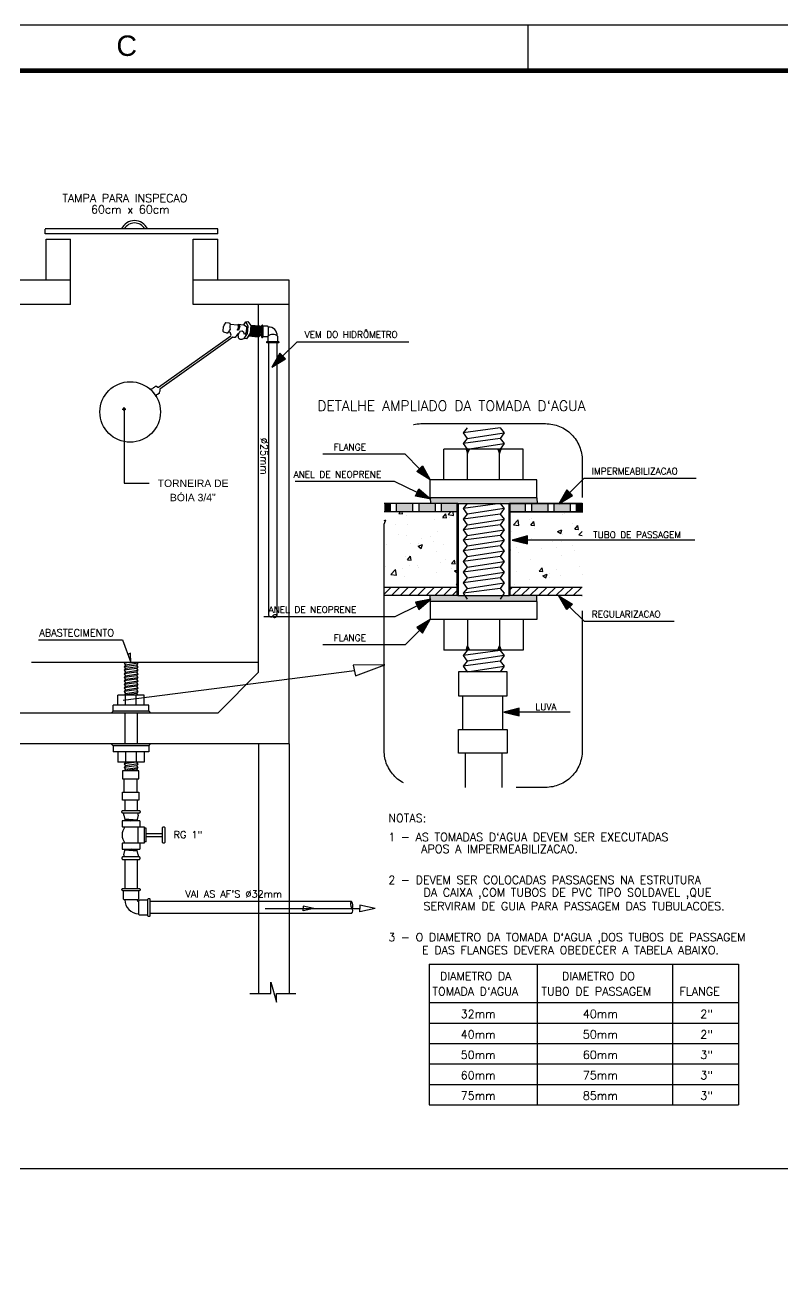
# Model space of a CAD drawing. Header units: millimetres. Extents: x 4156 to 4603, y 996 to 1078.
# Drawn here: x 4555.89 to 4572.58, y 1027.8 to 1055.62 of the extents above; entities that cross this region are included whole.
import ezdxf
from ezdxf.enums import TextEntityAlignment as Align

# ---------------------------------------------------------------- set-up
doc = ezdxf.new("R2010")
doc.units = ezdxf.units.MM
doc.header["$LTSCALE"] = 20
doc.linetypes.add('HIDDEN', pattern=[0.375, 0.25, -0.125])
for name, color, linetype in [('A-PEN-C', 4, 'Continuous'), ('A-PEN-G', 3, 'Continuous'), ('A-PEN-R', 1, 'Continuous'), ('COTAS', 7, 'Continuous'), ('DETALLHES_HIDRAULICO', 4, 'Continuous'), ("PRANCHA - PROJETU'S", 7, 'Continuous'), ('TXT_0', 7, 'Continuous'), ('TXT_1', 2, 'Continuous'), ('TXT_2', 6, 'Continuous')]:
    doc.layers.add(name, color=color, linetype=linetype)
doc.styles.add('ADITIVOCAD', font='ROMANS.shx')
doc.styles.add('ARIAL', font='arial.ttf', dxfattribs={"height": 2})
doc.styles.add('CARIMBO_DADOS', font='arial.ttf', dxfattribs={"height": 0.1})
doc.dimstyles.new('COTAS_EXTERNAS', dxfattribs={"dimtxt": 0.1, "dimasz": 0.01, "dimexe": 0, "dimexo": 0, "dimgap": 0.07, "dimtad": 1, "dimzin": 5, "dimdsep": 46, "dimtxsty": 'CARIMBO_DADOS', "dimblk1": 'CIRCULOS', "dimblk2": 'CIRCULOS', "dimsah": 1, "dimcen": 0, "dimse1": 1, "dimse2": 1, "dimclrd": 8, "dimclre": 8, "dimclrt": 230, "dimadec": 0, "dimazin": 0, "dimtfac": 100, "dimtix": 1, "dimtmove": 2, "dimatfit": 3, "dimldrblk": 'CIRCULOS', "dimfxl": 1, "dimtolj": 1, "dimtzin": 5, "dimarcsym": 0})

# ---------------------------------------------------------------- blocks, each defined once
blk = doc.blocks.new('ADFSGASDFG')
at = {"layer": "PRANCHA - PROJETU'S", "color": 1}
blk.add_line((360.678, 107.346), (276.578, 107.346), dxfattribs=at)
at = {"layer": "PRANCHA - PROJETU'S", "color": 4, "const_width": 0.1}
blk.add_lwpolyline([(279.078, 106.346), (359.678, 106.346), (359.678, 48.946), (279.078, 48.946)], close=True, dxfattribs=at)
at = {"layer": "PRANCHA - PROJETU'S", "color": 50, "linetype": 'Continuous', "style": 'ARIAL'}
blk.add_text('C', height=0.45, dxfattribs=at).set_placement((315.828, 106.896), align=Align.MIDDLE)
blk = doc.blocks.new('efrgwbhwbnwbwb')
at = {"layer": 'A-PEN-C'}
blk.add_lwpolyline([(952.214, 187.44), (952.244, 187.406), (952.248, 187.386), (952.25, 187.363), (952.248, 187.323), (952.241, 187.284), (952.22, 187.212), (952.193, 187.19), (952.183, 187.172), (952.166, 187.17), (951.934, 187.201), (951.882, 187.133), (951.826, 187.143), (951.823, 187.137), (951.792, 187.122), (951.775, 187.12), (951.753, 187.116), (951.749, 187.116), (951.745, 187.118), (951.732, 187.121), (951.723, 187.124), (951.716, 187.131), (951.713, 187.132), (951.71, 187.135), (951.705, 187.141), (951.702, 187.145), (951.697, 187.158), (951.692, 187.164), (951.692, 187.176), (951.692, 187.186), (951.693, 187.195), (951.694, 187.202), (951.689, 187.209), (951.68, 187.221), (951.69, 187.227), (951.693, 187.233), (951.693, 187.237), (951.692, 187.242), (951.69, 187.245), (951.69, 187.245), (951.674, 187.245), (951.671, 187.245), (951.661, 187.243), (951.658, 187.238), (951.649, 187.218), (951.638, 187.198), (951.622, 187.185), (951.62, 187.169), (951.608, 187.168), (951.577, 187.169), (951.557, 187.172), (951.554, 187.172), (949.796, 185.919), (949.799, 185.871), (949.786, 185.839), (949.784, 185.826), (949.784, 185.815), (949.74, 185.789), (949.714, 185.782), (949.708, 185.78), (949.712, 185.739), (949.706, 185.751), (949.643, 185.841), (949.613, 185.872), (949.592, 185.894), (949.567, 185.917), (949.557, 185.926), (949.609, 185.926), (949.629, 185.938), (949.635, 185.945), (949.646, 185.965), (949.669, 185.972), (949.687, 185.986), (949.697, 185.992), (949.711, 185.992), (949.718, 185.991), (949.752, 185.967), (949.755, 185.966), (949.762, 185.966), (951.512, 187.209), (951.515, 187.225), (951.511, 187.246), (951.505, 187.259), (951.503, 187.264), (951.499, 187.274), (951.493, 187.289), (951.464, 187.291), (951.447, 187.295), (951.437, 187.282), (951.443, 187.279), (951.429, 187.273), (951.417, 187.271), (951.41, 187.271), (951.393, 187.277), (951.364, 187.289), (951.342, 187.291), (951.327, 187.31), (951.325, 187.33), (951.325, 187.355), (951.328, 187.388), (951.33, 187.403), (951.333, 187.418), (951.333, 187.43), (951.337, 187.44), (951.348, 187.457), (951.352, 187.477), (951.354, 187.483), (951.362, 187.491), (951.369, 187.496), (951.376, 187.511), (951.377, 187.516), (951.388, 187.524), (951.46, 187.518), (951.482, 187.507), (951.488, 187.496), (951.489, 187.487), (951.68, 187.47), (951.686, 187.483), (951.823, 187.47), (951.867, 187.544), (951.916, 187.551), (951.991, 187.458), (952.045, 187.456), (952.07, 187.456), (952.094, 187.456), (952.173, 187.445), (952.198, 187.445), (952.206, 187.444), (952.214, 187.44)], dxfattribs=at)
blk.add_circle((949.083, 185.372), 0.729, dxfattribs=at)
at = {"layer": 'A-PEN-G'}
for points in [[(951.495, 187.486), (951.487, 187.436), (951.487, 187.423), (951.487, 187.399), (951.489, 187.367), (951.476, 187.338), (951.469, 187.329), (951.447, 187.295)], [(951.694, 187.482), (951.724, 187.435), (951.711, 187.392), (951.701, 187.364), (951.693, 187.346), (951.671, 187.338), (951.668, 187.352), (951.685, 187.378), (951.691, 187.395), (951.694, 187.405), (951.695, 187.415), (951.695, 187.432), (951.694, 187.445), (951.688, 187.458), (951.68, 187.47)], [(951.836, 187.234), (951.825, 187.289), (951.781, 187.319), (951.774, 187.319), (951.726, 187.31), (951.714, 187.297), (951.695, 187.262), (951.694, 187.256), (951.69, 187.245)], [(951.823, 187.47), (951.888, 187.433), (951.878, 187.286), (951.836, 187.234)], [(951.991, 187.458), (951.971, 187.269), (951.882, 187.133), (951.826, 187.143), (951.91, 187.263), (951.927, 187.442), (951.867, 187.544)], [(952, 187.457), (952.012, 187.401), (952.01, 187.377), (952.008, 187.35), (952.003, 187.323), (951.996, 187.301), (951.992, 187.28), (951.991, 187.268), (951.99, 187.246), (951.986, 187.224), (951.973, 187.201)], [(952.012, 187.457), (952.024, 187.4), (952.022, 187.376), (952.02, 187.349), (952.015, 187.322), (952.009, 187.3), (952.004, 187.279), (952.003, 187.268), (952.002, 187.246), (951.998, 187.224), (951.985, 187.201)], [(952.03, 187.456), (952.042, 187.399), (952.04, 187.376), (952.038, 187.348), (952.033, 187.322), (952.027, 187.299), (952.022, 187.278), (952.021, 187.267), (952.02, 187.245), (952.016, 187.223), (952.003, 187.2)], [(952.053, 187.456), (952.065, 187.399), (952.063, 187.375), (952.06, 187.348), (952.055, 187.321), (952.049, 187.299), (952.045, 187.278), (952.044, 187.267), (952.042, 187.244), (952.039, 187.223), (952.026, 187.2)], [(952.07, 187.456), (952.082, 187.399), (952.08, 187.375), (952.078, 187.348), (952.073, 187.321), (952.066, 187.299), (952.062, 187.278), (952.061, 187.267), (952.06, 187.244), (952.056, 187.223), (952.043, 187.2)], [(952.09, 187.456), (952.101, 187.399), (952.099, 187.375), (952.097, 187.348), (952.092, 187.321), (952.086, 187.299), (952.081, 187.278), (952.08, 187.267), (952.079, 187.244), (952.075, 187.223), (952.062, 187.2)], [(952.103, 187.455), (952.115, 187.398), (952.113, 187.374), (952.11, 187.347), (952.105, 187.32), (952.099, 187.298), (952.095, 187.277), (952.093, 187.265), (952.092, 187.243), (952.088, 187.221), (952.075, 187.198)], [(952.12, 187.452), (952.131, 187.395), (952.13, 187.372), (952.127, 187.345), (952.122, 187.318), (952.116, 187.295), (952.112, 187.274), (952.11, 187.263), (952.109, 187.241), (952.105, 187.219), (952.092, 187.196)], [(952.133, 187.45), (952.145, 187.394), (952.143, 187.37), (952.141, 187.343), (952.136, 187.316), (952.13, 187.294), (952.125, 187.273), (952.124, 187.261), (952.123, 187.239), (952.119, 187.217), (952.106, 187.194)], [(952.144, 187.449), (952.156, 187.392), (952.154, 187.369), (952.151, 187.341), (952.146, 187.315), (952.14, 187.292), (952.136, 187.271), (952.134, 187.26), (952.133, 187.238), (952.129, 187.216), (952.116, 187.193)], [(952.162, 187.45), (952.174, 187.393), (952.172, 187.369), (952.169, 187.342), (952.165, 187.315), (952.158, 187.293), (952.154, 187.272), (952.153, 187.261), (952.151, 187.238), (952.148, 187.216), (952.135, 187.193)], [(952.173, 187.445), (952.184, 187.388), (952.183, 187.365), (952.18, 187.337), (952.175, 187.311), (952.169, 187.288), (952.165, 187.267), (952.163, 187.256), (952.162, 187.234), (952.158, 187.212), (952.145, 187.189)], [(952.185, 187.445), (952.197, 187.388), (952.195, 187.365), (952.193, 187.337), (952.188, 187.311), (952.181, 187.288), (952.177, 187.267), (952.176, 187.256), (952.175, 187.234), (952.171, 187.212), (952.158, 187.189)], [(952.195, 187.445), (952.207, 187.388), (952.205, 187.365), (952.203, 187.337), (952.198, 187.311), (952.192, 187.288), (952.187, 187.267), (952.186, 187.256), (952.185, 187.234), (952.181, 187.212), (952.168, 187.189)], [(952.21, 187.442), (952.222, 187.385), (952.22, 187.362), (952.218, 187.334), (952.213, 187.308), (952.206, 187.285), (952.202, 187.264), (952.201, 187.253), (952.2, 187.231), (952.196, 187.209), (952.183, 187.186)]]:
    blk.add_lwpolyline(points, dxfattribs=at)
blk = doc.blocks.new('CIRCULOS')
at = {"layer": 'COTAS'}
for p, q in [((-4, 0), (4, 0)), ((0, 4), (0, -4))]:
    blk.add_line(p, q, dxfattribs=at)
for radius in [2, 1]:
    blk.add_circle((0, 0), radius, dxfattribs=at)

msp = doc.modelspace()

# ---------------------------------------------------------------- linework, layer by layer
at = {"layer": 'A-PEN-R'}
msp.add_line((4543.682, 1030.424), (4573.993, 1030.424), dxfattribs=at)
at = {"layer": 'DETALLHES_HIDRAULICO'}
for p, q in [((4561.252, 1048.617), (4561.252, 1042.613)), ((4561.432, 1048.617), (4561.432, 1042.613)), ((4565.625, 1046.746), (4565.536, 1046.637)), ((4566.353, 1046.746), (4565.536, 1046.637)), ((4565.536, 1046.637), (4565.625, 1046.512)), ((4565.625, 1046.512), (4566.442, 1046.637)), ((4566.353, 1046.746), (4566.442, 1046.637)), ((4566.442, 1046.637), (4566.353, 1046.512)), ((4566.353, 1046.512), (4565.536, 1046.403)), ((4565.625, 1046.512), (4565.536, 1046.403)), ((4565.536, 1046.403), (4565.625, 1046.278)), ((4565.625, 1046.278), (4566.442, 1046.403)), ((4566.353, 1046.512), (4566.442, 1046.403)), ((4566.442, 1046.403), (4566.353, 1046.278)), ((4565.114, 1045.603), (4565.114, 1046.276)), ((4566.864, 1046.276), (4565.114, 1046.276)), ((4565.602, 1046.276), (4565.637, 1046.183)), ((4565.637, 1045.603), (4565.637, 1046.276)), ((4565.637, 1046.183), (4565.676, 1046.276)), ((4566.306, 1046.276), (4566.341, 1046.183)), ((4566.341, 1045.603), (4566.341, 1046.276)), ((4566.341, 1046.183), (4566.38, 1046.276)), ((4566.864, 1045.603), (4566.864, 1046.276)), ((4564.814, 1045.204), (4564.814, 1045.603)), ((4567.163, 1045.603), (4564.814, 1045.603)), ((4567.163, 1045.204), (4567.163, 1045.603)), ((4564.814, 1045.204), (4564.819, 1045.075)), ((4567.163, 1045.204), (4564.814, 1045.204)), ((4567.163, 1045.204), (4567.168, 1045.075)), ((4563.938, 1044.895), (4563.938, 1045.075)), ((4564.073, 1044.895), (4564.073, 1045.075)), ((4564.433, 1044.895), (4564.433, 1045.075)), ((4564.568, 1044.895), (4564.568, 1045.075)), ((4564.928, 1044.895), (4564.928, 1045.075)), ((4565.063, 1044.895), (4565.063, 1045.075)), ((4565.419, 1045.075), (4566.559, 1045.075)), ((4565.625, 1045.077), (4565.536, 1044.969)), ((4566.353, 1045.077), (4565.536, 1044.969)), ((4565.536, 1044.969), (4565.625, 1044.843)), ((4566.442, 1044.969), (4565.625, 1044.843)), ((4566.353, 1045.077), (4566.442, 1044.969)), ((4566.442, 1044.969), (4566.353, 1044.843)), ((4566.915, 1044.895), (4566.915, 1045.075)), ((4567.05, 1044.895), (4567.05, 1045.075)), ((4567.41, 1044.895), (4567.41, 1045.075)), ((4567.545, 1044.895), (4567.545, 1045.075)), ((4567.905, 1044.895), (4567.905, 1045.075)), ((4568.04, 1044.895), (4568.04, 1045.075)), ((4565.625, 1044.843), (4565.536, 1044.735)), ((4566.353, 1044.843), (4565.536, 1044.735)), ((4565.536, 1044.735), (4565.625, 1044.61)), ((4565.625, 1044.61), (4566.442, 1044.735)), ((4566.353, 1044.843), (4566.442, 1044.735)), ((4566.442, 1044.735), (4566.353, 1044.61)), ((4565.625, 1044.61), (4565.536, 1044.501)), ((4566.353, 1044.61), (4565.536, 1044.501)), ((4565.536, 1044.501), (4565.625, 1044.376)), ((4565.625, 1044.376), (4565.536, 1044.267)), ((4566.353, 1044.376), (4565.536, 1044.267)), ((4565.625, 1044.376), (4566.442, 1044.501)), ((4566.353, 1044.61), (4566.442, 1044.501)), ((4566.442, 1044.501), (4566.353, 1044.376)), ((4566.353, 1044.376), (4566.442, 1044.267)), ((4565.536, 1044.267), (4565.625, 1044.142)), ((4565.625, 1044.142), (4565.536, 1044.034)), ((4566.353, 1044.142), (4565.536, 1044.034)), ((4565.625, 1044.142), (4566.442, 1044.267)), ((4566.442, 1044.267), (4566.353, 1044.142)), ((4566.353, 1044.142), (4566.442, 1044.034)), ((4565.536, 1044.034), (4565.625, 1043.908)), ((4565.625, 1043.908), (4565.536, 1043.8)), ((4566.353, 1043.908), (4565.536, 1043.8)), ((4565.625, 1043.908), (4566.442, 1044.034)), ((4566.442, 1044.034), (4566.353, 1043.908)), ((4566.353, 1043.908), (4566.442, 1043.8)), ((4565.536, 1043.8), (4565.625, 1043.675)), ((4565.625, 1043.675), (4565.536, 1043.566)), ((4566.353, 1043.675), (4565.536, 1043.566)), ((4565.536, 1043.566), (4565.625, 1043.441)), ((4565.625, 1043.675), (4566.442, 1043.8)), ((4565.625, 1043.441), (4566.442, 1043.566)), ((4566.442, 1043.8), (4566.353, 1043.675)), ((4566.353, 1043.675), (4566.442, 1043.566)), ((4566.442, 1043.566), (4566.353, 1043.441)), ((4565.625, 1043.441), (4565.536, 1043.332)), ((4566.353, 1043.441), (4565.536, 1043.332)), ((4565.536, 1043.332), (4565.625, 1043.207)), ((4565.625, 1043.207), (4566.442, 1043.332)), ((4566.353, 1043.441), (4566.442, 1043.332)), ((4566.442, 1043.332), (4566.353, 1043.207)), ((4564.814, 1042.919), (4564.808, 1043.049)), ((4565.419, 1043.049), (4566.559, 1043.049)), ((4565.625, 1043.207), (4565.536, 1043.099)), ((4566.353, 1043.207), (4565.536, 1043.099)), ((4565.536, 1043.099), (4565.625, 1042.973)), ((4566.353, 1043.207), (4566.442, 1043.099)), ((4566.442, 1043.099), (4566.353, 1042.973)), ((4567.163, 1042.919), (4567.162, 1043.049)), ((4564.814, 1042.919), (4564.814, 1042.521)), ((4567.163, 1042.919), (4564.814, 1042.919)), ((4567.163, 1042.919), (4564.814, 1042.919)), ((4567.163, 1042.919), (4567.163, 1042.521)), ((4567.163, 1042.521), (4564.814, 1042.521)), ((4565.114, 1042.521), (4565.114, 1041.847)), ((4565.637, 1042.521), (4565.637, 1041.847)), ((4566.341, 1042.521), (4566.341, 1041.847)), ((4566.864, 1042.521), (4566.864, 1041.847)), ((4565.602, 1041.847), (4565.637, 1041.941)), ((4565.637, 1041.941), (4565.676, 1041.847)), ((4566.306, 1041.847), (4566.341, 1041.941)), ((4566.341, 1041.941), (4566.38, 1041.847)), ((4566.864, 1041.847), (4565.114, 1041.847)), ((4565.625, 1041.836), (4565.536, 1041.728)), ((4566.353, 1041.836), (4565.536, 1041.728)), ((4565.536, 1041.728), (4565.625, 1041.602)), ((4565.625, 1041.602), (4565.536, 1041.494)), ((4566.353, 1041.602), (4565.536, 1041.494)), ((4566.442, 1041.728), (4565.625, 1041.602)), ((4566.353, 1041.836), (4566.442, 1041.728)), ((4566.442, 1041.728), (4566.353, 1041.602)), ((4566.353, 1041.602), (4566.442, 1041.494)), ((4558.079, 1041.576), (4558.066, 1041.559)), ((4558.193, 1041.576), (4558.066, 1041.559)), ((4558.066, 1041.559), (4558.095, 1041.517)), ((4558.095, 1041.517), (4558.066, 1041.481)), ((4558.338, 1041.517), (4558.066, 1041.481)), ((4558.066, 1041.481), (4558.095, 1041.439)), ((4558.095, 1041.439), (4558.066, 1041.403)), ((4558.338, 1041.439), (4558.066, 1041.403)), ((4558.066, 1041.403), (4558.095, 1041.361)), ((4558.095, 1041.361), (4558.066, 1041.325)), ((4558.338, 1041.361), (4558.066, 1041.325)), ((4558.066, 1041.325), (4558.095, 1041.283)), ((4558.338, 1041.576), (4558.095, 1041.576)), ((4558.367, 1041.559), (4558.095, 1041.517)), ((4558.367, 1041.481), (4558.095, 1041.439)), ((4558.095, 1041.361), (4558.367, 1041.403)), ((4558.095, 1041.283), (4558.367, 1041.325)), ((4558.367, 1041.559), (4558.338, 1041.517)), ((4558.338, 1041.517), (4558.367, 1041.481)), ((4558.367, 1041.481), (4558.338, 1041.439)), ((4558.338, 1041.439), (4558.367, 1041.403)), ((4558.367, 1041.403), (4558.338, 1041.361)), ((4558.338, 1041.361), (4558.367, 1041.325)), ((4558.367, 1041.325), (4558.338, 1041.283)), ((4558.354, 1041.576), (4558.367, 1041.559)), ((4565.536, 1041.494), (4565.625, 1041.369)), ((4565.625, 1041.369), (4566.442, 1041.494)), ((4566.442, 1041.494), (4566.353, 1041.369)), ((4558.095, 1041.283), (4558.066, 1041.247)), ((4558.338, 1041.283), (4558.066, 1041.247)), ((4558.066, 1041.247), (4558.095, 1041.206)), ((4558.095, 1041.206), (4558.066, 1041.169)), ((4558.338, 1041.206), (4558.066, 1041.169)), ((4558.066, 1041.169), (4558.095, 1041.128)), ((4558.095, 1041.128), (4558.066, 1041.091)), ((4558.338, 1041.128), (4558.066, 1041.091)), ((4558.066, 1041.091), (4558.095, 1041.05)), ((4558.095, 1041.05), (4558.066, 1041.014)), ((4558.338, 1041.05), (4558.066, 1041.014)), ((4558.095, 1041.206), (4558.367, 1041.247)), ((4558.095, 1041.128), (4558.367, 1041.169)), ((4558.095, 1041.05), (4558.367, 1041.091)), ((4558.338, 1041.283), (4558.367, 1041.247)), ((4558.367, 1041.247), (4558.338, 1041.206)), ((4558.338, 1041.206), (4558.367, 1041.169)), ((4558.367, 1041.169), (4558.338, 1041.128)), ((4558.338, 1041.128), (4558.367, 1041.091)), ((4558.367, 1041.091), (4558.338, 1041.05)), ((4558.338, 1041.05), (4558.367, 1041.014)), ((4557.925, 1040.633), (4557.925, 1040.858)), ((4558.508, 1040.858), (4557.925, 1040.858)), ((4558.066, 1041.014), (4558.095, 1040.972)), ((4558.095, 1040.972), (4558.066, 1040.936)), ((4558.338, 1040.972), (4558.066, 1040.936)), ((4558.066, 1040.936), (4558.095, 1040.894)), ((4558.095, 1040.894), (4558.066, 1040.858)), ((4558.338, 1040.894), (4558.066, 1040.858)), ((4558.095, 1040.972), (4558.367, 1041.014)), ((4558.095, 1040.894), (4558.367, 1040.936)), ((4558.099, 1040.633), (4558.099, 1040.858)), ((4558.334, 1040.633), (4558.334, 1040.858)), ((4558.367, 1041.014), (4558.338, 1040.972)), ((4558.338, 1040.972), (4558.367, 1040.936)), ((4558.367, 1040.936), (4558.338, 1040.894)), ((4558.338, 1040.894), (4558.367, 1040.858)), ((4558.508, 1040.633), (4558.508, 1040.858)), ((4565.532, 1040.106), (4565.532, 1040.84)), ((4566.411, 1040.106), (4566.411, 1040.84)), ((4557.825, 1040.5), (4557.784, 1040.457)), ((4557.825, 1040.5), (4557.825, 1040.633)), ((4558.608, 1040.633), (4557.825, 1040.633)), ((4558.608, 1040.5), (4557.825, 1040.5)), ((4558.608, 1040.5), (4558.608, 1040.633)), ((4558.608, 1040.5), (4558.648, 1040.457)), ((4558.082, 1040.457), (4558.082, 1039.782)), ((4558.353, 1040.457), (4558.353, 1039.782)), ((4557.825, 1039.739), (4557.784, 1039.782)), ((4558.608, 1039.739), (4557.825, 1039.739)), ((4558.608, 1039.739), (4557.825, 1039.739)), ((4557.825, 1039.739), (4557.825, 1039.606)), ((4558.608, 1039.739), (4558.648, 1039.782)), ((4558.608, 1039.739), (4558.608, 1039.606)), ((4558.608, 1039.606), (4557.825, 1039.606)), ((4557.925, 1039.606), (4557.925, 1039.381)), ((4558.508, 1039.381), (4557.925, 1039.381)), ((4558.338, 1039.378), (4558.065, 1039.341)), ((4558.095, 1039.378), (4558.065, 1039.341)), ((4558.099, 1039.606), (4558.099, 1039.381)), ((4558.334, 1039.606), (4558.334, 1039.381)), ((4558.338, 1039.378), (4558.367, 1039.341)), ((4558.508, 1039.606), (4558.508, 1039.381)), ((4565.587, 1038.822), (4565.587, 1039.573)), ((4566.398, 1038.822), (4566.398, 1039.573)), ((4558.065, 1039.341), (4558.095, 1039.3)), ((4558.338, 1039.3), (4558.065, 1039.264)), ((4558.095, 1039.3), (4558.065, 1039.264)), ((4558.065, 1039.264), (4558.095, 1039.222)), ((4558.095, 1039.222), (4558.065, 1039.186)), ((4558.338, 1039.222), (4558.085, 1039.188)), ((4558.367, 1039.341), (4558.095, 1039.3)), ((4558.095, 1039.222), (4558.367, 1039.264)), ((4558.367, 1039.341), (4558.338, 1039.3)), ((4558.338, 1039.3), (4558.367, 1039.264)), ((4558.367, 1039.264), (4558.338, 1039.222)), ((4558.338, 1039.222), (4558.367, 1039.186)), ((4558.064, 1038.719), (4558.064, 1039.011)), ((4558.357, 1038.719), (4558.357, 1039.011)), ((4558.082, 1038.54), (4558.082, 1038.312)), ((4558.353, 1038.54), (4558.353, 1038.312)), ((4558.06, 1038.21), (4558.06, 1038.255)), ((4558.375, 1038.21), (4558.375, 1038.255)), ((4558.06, 1038.21), (4558.082, 1038.115)), ((4558.082, 1038.115), (4558.082, 1038.089)), ((4558.083, 1038.129), (4558.354, 1038.109)), ((4558.084, 1038.113), (4558.354, 1038.094)), ((4558.084, 1038.097), (4558.206, 1038.089)), ((4558.375, 1038.21), (4558.353, 1038.115)), ((4558.353, 1038.115), (4558.353, 1038.089)), ((4558.375, 1037.593), (4558.375, 1037.953)), ((4558.555, 1037.922), (4558.51, 1037.922)), ((4558.555, 1037.625), (4558.555, 1037.922)), ((4558.555, 1037.805), (4558.915, 1037.805)), ((4558.555, 1037.742), (4558.915, 1037.742)), ((4558.06, 1037.337), (4558.082, 1037.431)), ((4558.082, 1037.431), (4558.082, 1037.458)), ((4558.353, 1037.434), (4558.082, 1037.453)), ((4558.354, 1037.418), (4558.082, 1037.438)), ((4558.353, 1037.449), (4558.231, 1037.458)), ((4558.353, 1037.431), (4558.353, 1037.458)), ((4558.375, 1037.337), (4558.353, 1037.431)), ((4558.555, 1037.625), (4558.51, 1037.625)), ((4558.06, 1037.337), (4558.06, 1037.292)), ((4558.082, 1037.235), (4558.082, 1036.595)), ((4558.353, 1037.235), (4558.353, 1036.595)), ((4558.375, 1037.337), (4558.375, 1037.292)), ((4563.077, 1036.311), (4558.636, 1036.311)), ((4563.077, 1036.041), (4558.636, 1036.041))]:
    msp.add_line(p, q, dxfattribs=at)
at = {"layer": 'DETALLHES_HIDRAULICO', "linetype": 'HIDDEN'}
msp.add_line((4561.028, 1041.576), (4549.774, 1041.576), dxfattribs=at)
at = {"layer": 'DETALLHES_HIDRAULICO'}
for points in [[(4561.11, 1049.004, 0.414214), (4561.096, 1048.989), (4561.096, 1048.751, 0.414214), (4561.11, 1048.737), (4561.114, 1048.737, 0.414214), (4561.128, 1048.751), (4561.128, 1048.989, 0.414214), (4561.114, 1049.004)], [(4561.476, 1048.631, -0.414214), (4561.462, 1048.617), (4561.224, 1048.617, -0.414214), (4561.21, 1048.631), (4561.21, 1048.635, -0.414214), (4561.224, 1048.649), (4561.462, 1048.649, -0.414214), (4561.476, 1048.635)], [(4558.417, 1038.277, -0.414331), (4558.396, 1038.255), (4558.039, 1038.255, -0.414331), (4558.018, 1038.277), (4558.018, 1038.29, -0.414214), (4558.039, 1038.312), (4558.396, 1038.312, -0.414214), (4558.417, 1038.29)], [(4558.96, 1037.607, -0.414214), (4558.947, 1037.593), (4558.929, 1037.593, -0.414214), (4558.915, 1037.607), (4558.915, 1037.94, -0.414214), (4558.929, 1037.953), (4558.947, 1037.953, -0.414214), (4558.96, 1037.94)], [(4558.019, 1036.573, -0.414214), (4558.04, 1036.595), (4558.397, 1036.595, -0.414214), (4558.418, 1036.573), (4558.418, 1036.568, -0.414214), (4558.397, 1036.546), (4558.04, 1036.546, -0.414214), (4558.019, 1036.568)], [(4558.588, 1035.996), (4558.588, 1036.353, -0.414214), (4558.609, 1036.375), (4558.615, 1036.375, -0.414214), (4558.636, 1036.353), (4558.636, 1035.996, -0.414214), (4558.615, 1035.975), (4558.609, 1035.975, -0.414214)]]:
    msp.add_lwpolyline(points, format="xyb", close=True, dxfattribs=at)
for points in [[(4561.128, 1048.759), (4561.227, 1048.759, 0.414214), (4561.245, 1048.777), (4561.245, 1048.964, 0.414214), (4561.227, 1048.982), (4561.128, 1048.982)], [(4561.454, 1048.649), (4561.454, 1048.758, 0.415872), (4561.231, 1048.758), (4561.231, 1048.649)], [(4566.508, 1041.366), (4565.435, 1041.366, -0.387836)], [(4566.508, 1039.573), (4565.435, 1039.573, 0.387836)], [(4558.389, 1039.186), (4558.032, 1039.186, -0.387836)], [(4558.389, 1038.541), (4558.032, 1038.541, 0.387836)], [(4558.417, 1037.953), (4558.417, 1038.075, 0.414214), (4558.403, 1038.089), (4558.034, 1038.089, 0.414214), (4558.02, 1038.075), (4558.02, 1037.967, 0.414214), (4558.034, 1037.953), (4558.51, 1037.953), (4558.51, 1037.593), (4558.034, 1037.593, 0.414214), (4558.02, 1037.58), (4558.02, 1037.472, 0.414214), (4558.034, 1037.458), (4558.403, 1037.458, 0.414214), (4558.417, 1037.472), (4558.417, 1037.593)], [(4558.417, 1037.27, 0.414331), (4558.396, 1037.292), (4558.039, 1037.292, 0.414331), (4558.018, 1037.27)], [(4558.018, 1037.27), (4558.018, 1037.257, 0.414214), (4558.039, 1037.235), (4558.396, 1037.235, 0.414214), (4558.417, 1037.257), (4558.417, 1037.27)], [(4558.386, 1036.546), (4558.386, 1036.372, -0.414214), (4558.359, 1036.345), (4558.078, 1036.345, -0.414214), (4558.051, 1036.372), (4558.051, 1036.546)], [(4558.588, 1036.007), (4558.414, 1036.007, -0.414214), (4558.387, 1036.034), (4558.387, 1036.315, -0.414214), (4558.414, 1036.342), (4558.588, 1036.342)]]:
    msp.add_lwpolyline(points, format="xyb", dxfattribs=at)
at = {"layer": 'DETALLHES_HIDRAULICO', "const_width": 0.054}
for points in [[(4565.419, 1043.049), (4565.419, 1045.075)], [(4566.559, 1043.049), (4566.559, 1045.075)]]:
    msp.add_lwpolyline(points, dxfattribs=at)
at = {"layer": 'DETALLHES_HIDRAULICO'}
for points in [[(4565.435, 1041.366), (4565.435, 1040.84), (4566.508, 1040.84), (4566.508, 1041.366)], [(4565.435, 1039.573), (4565.435, 1040.1), (4566.508, 1040.1), (4566.508, 1039.573)], [(4558.032, 1039.186), (4558.032, 1039.011), (4558.389, 1039.011), (4558.389, 1039.186)], [(4558.032, 1038.541), (4558.032, 1038.717), (4558.389, 1038.717), (4558.389, 1038.541)], [(4561.178, 1036.154), (4562.015, 1036.154)], [(4561.872, 1036.154), (4563.26, 1036.154)], [(4561.872, 1036.154), (4563.26, 1036.154)], [(4562.251, 1036.154), (4562.015, 1036.204), (4562.015, 1036.154)], [(4562.251, 1036.154), (4562.015, 1036.104), (4562.015, 1036.154)], [(4563.596, 1036.154), (4563.26, 1036.225), (4563.26, 1036.154)], [(4563.596, 1036.154), (4563.26, 1036.082), (4563.26, 1036.154)], [(4560.836, 1034.279), (4561.297, 1034.279), (4561.297, 1034.528), (4561.422, 1034.087), (4561.422, 1034.279), (4561.854, 1034.279)]]:
    msp.add_lwpolyline(points, dxfattribs=at)
for centre, radius, start, end in [((4561.267, 1048.791), 0.171, 354.04, 96.8621), ((4561.298, 1042.627), 0.0479, 196.9803, 322.4709), ((4561.392, 1042.554), 0.0708, 55.4576, 142.4709), ((4561.383, 1042.615), 0.0498, 200.614, 357.3145), ((4558.323, 1037.773), 0.3, 143.1519, 216.8481), ((4558.388, 1036.344), 0.305, 179.8217, 269.7057), ((4558.388, 1036.344), 0.0346, 178.4672, 267.3138), ((4563.163, 1036.242), 0.11, 141.4396, 220.8755), ((4562.961, 1036.219), 0.148, 332.9335, 38.4068), ((4563.007, 1036.107), 0.0969, 316.6297, 40.8755)]:
    msp.add_arc(centre, radius, start, end, dxfattribs=at)
for points in [[(4565.602, 1046.276), (4565.637, 1046.183), (4565.602, 1046.276), (4565.676, 1046.276)], [(4566.306, 1046.276), (4566.341, 1046.183), (4566.306, 1046.276), (4566.38, 1046.276)], [(4564.819, 1045.075), (4567.168, 1045.075), (4564.814, 1045.204), (4567.163, 1045.204)], [(4563.798, 1044.895), (4563.938, 1044.895), (4563.798, 1045.075), (4563.938, 1045.075)], [(4564.073, 1044.895), (4564.433, 1044.895), (4564.073, 1045.075), (4564.433, 1045.075)], [(4564.568, 1044.895), (4564.928, 1044.895), (4564.568, 1045.075), (4564.928, 1045.075)], [(4565.063, 1044.895), (4565.419, 1044.895), (4565.063, 1045.075), (4565.419, 1045.075)], [(4566.915, 1044.895), (4566.559, 1044.895), (4566.915, 1045.075), (4566.559, 1045.075)], [(4567.41, 1044.895), (4567.05, 1044.895), (4567.41, 1045.075), (4567.05, 1045.075)], [(4567.905, 1044.895), (4567.545, 1044.895), (4567.905, 1045.075), (4567.545, 1045.075)], [(4568.18, 1044.895), (4568.04, 1044.895), (4568.18, 1045.075), (4568.04, 1045.075)], [(4564.808, 1043.049), (4567.162, 1043.049), (4564.814, 1042.919), (4567.163, 1042.919)], [(4565.602, 1041.847), (4565.637, 1041.941), (4565.602, 1041.847), (4565.676, 1041.847)], [(4566.306, 1041.847), (4566.341, 1041.941), (4566.306, 1041.847), (4566.38, 1041.847)], [(4557.784, 1040.457), (4558.648, 1040.457), (4557.825, 1040.5), (4558.608, 1040.5)], [(4557.784, 1039.782), (4558.648, 1039.782), (4557.825, 1039.739), (4558.608, 1039.739)]]:
    msp.add_solid(points, dxfattribs=at)
at = {"layer": "PRANCHA - PROJETU'S", "color": 1}
msp.add_line((4566.973, 1054.616), (4566.973, 1055.616), dxfattribs=at)
at = {"layer": 'TXT_0'}
for p, q in [((4561.558, 1048.326), (4561.877, 1048.644)), ((4561.877, 1048.644), (4564.345, 1048.644)), ((4564.258, 1046.164), (4562.445, 1046.164)), ((4564.578, 1045.844), (4564.258, 1046.164)), ((4564.029, 1045.563), (4561.837, 1045.563)), ((4564.526, 1045.321), (4564.029, 1045.563)), ((4567.884, 1045.315), (4568.203, 1045.634)), ((4568.203, 1045.634), (4570.671, 1045.634)), ((4563.798, 1044.702), (4563.833, 1044.715)), ((4563.798, 1044.639), (4563.806, 1044.634)), ((4563.806, 1044.634), (4563.833, 1044.715)), ((4564.124, 1044.855), (4564.158, 1044.895)), ((4564.124, 1044.855), (4564.205, 1044.847)), ((4564.205, 1044.847), (4564.196, 1044.895)), ((4564.298, 1044.819), (4564.298, 1044.819)), ((4564.909, 1044.722), (4564.909, 1044.722)), ((4565.093, 1044.77), (4565.158, 1044.847)), ((4565.093, 1044.77), (4565.173, 1044.763)), ((4565.093, 1044.742), (4565.093, 1044.742)), ((4565.173, 1044.763), (4565.158, 1044.847)), ((4565.208, 1044.833), (4565.267, 1044.895)), ((4565.208, 1044.833), (4565.328, 1044.814)), ((4565.247, 1044.766), (4565.247, 1044.766)), ((4565.328, 1044.814), (4565.319, 1044.895)), ((4566.649, 1044.609), (4566.754, 1044.719)), ((4566.769, 1044.591), (4566.754, 1044.719)), ((4566.991, 1044.716), (4566.991, 1044.716)), ((4567.03, 1044.6), (4567.095, 1044.678)), ((4567.052, 1044.747), (4567.052, 1044.747)), ((4567.111, 1044.593), (4567.095, 1044.678)), ((4567.734, 1044.833), (4567.734, 1044.833)), ((4567.779, 1044.851), (4567.779, 1044.851)), ((4564.056, 1044.609), (4564.056, 1044.609)), ((4564.104, 1044.384), (4564.104, 1044.384)), ((4564.282, 1044.369), (4564.282, 1044.369)), ((4564.305, 1044.607), (4564.305, 1044.607)), ((4564.975, 1044.464), (4564.975, 1044.464)), ((4565.416, 1044.446), (4565.416, 1044.446)), ((4566.594, 1044.458), (4566.594, 1044.458)), ((4566.649, 1044.609), (4566.769, 1044.591)), ((4567.03, 1044.6), (4567.111, 1044.593)), ((4567.105, 1044.525), (4567.105, 1044.525)), ((4567.621, 1044.463), (4567.715, 1044.499)), ((4567.621, 1044.463), (4567.688, 1044.417)), ((4567.688, 1044.417), (4567.715, 1044.499)), ((4567.718, 1044.384), (4567.718, 1044.384)), ((4567.958, 1044.637), (4567.958, 1044.637)), ((4567.999, 1044.516), (4568.064, 1044.593)), ((4567.999, 1044.516), (4568.079, 1044.508)), ((4568.079, 1044.508), (4568.064, 1044.593)), ((4568.09, 1044.386), (4568.163, 1044.462)), ((4568.09, 1044.386), (4568.163, 1044.374)), ((4563.841, 1044.175), (4563.841, 1044.175)), ((4564.389, 1044.203), (4564.389, 1044.203)), ((4564.545, 1044.135), (4564.64, 1044.172)), ((4564.545, 1044.135), (4564.612, 1044.09)), ((4564.553, 1044.189), (4564.553, 1044.189)), ((4564.612, 1044.09), (4564.64, 1044.172)), ((4564.629, 1044.31), (4564.629, 1044.31)), ((4564.825, 1044.354), (4564.825, 1044.354)), ((4564.891, 1044.234), (4564.891, 1044.234)), ((4565.11, 1044.173), (4565.11, 1044.173)), ((4565.403, 1044.301), (4565.403, 1044.301)), ((4566.72, 1044.108), (4566.72, 1044.108)), ((4566.958, 1044.274), (4570.645, 1044.274)), ((4566.988, 1044.263), (4566.988, 1044.263)), ((4567.036, 1044.297), (4567.036, 1044.297)), ((4567.507, 1044.243), (4567.507, 1044.243)), ((4567.603, 1044.105), (4567.603, 1044.105)), ((4567.709, 1044.232), (4567.709, 1044.232)), ((4567.941, 1044.149), (4567.941, 1044.149)), ((4564.265, 1043.919), (4564.265, 1043.919)), ((4564.311, 1043.839), (4564.377, 1043.916)), ((4564.311, 1043.839), (4564.392, 1043.832)), ((4564.392, 1043.832), (4564.377, 1043.916)), ((4564.959, 1044.015), (4564.959, 1044.015)), ((4565.144, 1043.838), (4565.144, 1043.838)), ((4565.28, 1043.754), (4565.345, 1043.832)), ((4565.361, 1043.747), (4565.345, 1043.831)), ((4566.559, 1044.055), (4566.58, 1044.063)), ((4566.559, 1043.999), (4566.58, 1044.063)), ((4566.75, 1043.992), (4566.75, 1043.992)), ((4567.019, 1043.848), (4567.019, 1043.848)), ((4567.273, 1044.081), (4567.273, 1044.081)), ((4567.701, 1043.934), (4567.701, 1043.934)), ((4567.994, 1044.051), (4567.994, 1044.051)), ((4563.836, 1043.698), (4563.836, 1043.698)), ((4563.945, 1043.517), (4564.051, 1043.627)), ((4564.066, 1043.499), (4564.051, 1043.627)), ((4564.198, 1043.656), (4564.198, 1043.656)), ((4564.357, 1043.703), (4564.357, 1043.703)), ((4564.536, 1043.701), (4564.536, 1043.701)), ((4564.557, 1043.667), (4564.557, 1043.667)), ((4564.942, 1043.565), (4564.942, 1043.565)), ((4565.048, 1043.768), (4565.048, 1043.768)), ((4565.277, 1043.637), (4565.277, 1043.637)), ((4565.28, 1043.754), (4565.361, 1043.747)), ((4565.351, 1043.592), (4565.419, 1043.617)), ((4565.351, 1043.592), (4565.418, 1043.546)), ((4565.418, 1043.546), (4565.419, 1043.547)), ((4566.719, 1043.576), (4566.719, 1043.576)), ((4567.217, 1043.584), (4567.283, 1043.662)), ((4567.217, 1043.584), (4567.298, 1043.577)), ((4567.248, 1043.572), (4567.248, 1043.572)), ((4567.298, 1043.577), (4567.283, 1043.662)), ((4567.44, 1043.546), (4567.44, 1043.546)), ((4567.586, 1043.617), (4567.586, 1043.617)), ((4568.097, 1043.684), (4568.097, 1043.684)), ((4563.945, 1043.517), (4564.066, 1043.499)), ((4564.249, 1043.47), (4564.249, 1043.47)), ((4565.387, 1043.294), (4565.419, 1043.327)), ((4565.387, 1043.294), (4565.419, 1043.289)), ((4566.664, 1043.302), (4566.664, 1043.302)), ((4567.003, 1043.398), (4567.003, 1043.398)), ((4567.292, 1043.483), (4567.387, 1043.52)), ((4567.292, 1043.483), (4567.359, 1043.438)), ((4567.359, 1043.438), (4567.387, 1043.52)), ((4567.451, 1043.438), (4567.451, 1043.438)), ((4567.685, 1043.485), (4567.685, 1043.485)), ((4568.161, 1043.515), (4568.161, 1043.515)), ((4563.798, 1043.081), (4563.945, 1043.229)), ((4563.956, 1043.049), (4564.136, 1043.229)), ((4564.147, 1043.049), (4564.327, 1043.229)), ((4564.338, 1043.049), (4564.518, 1043.229)), ((4564.529, 1043.049), (4564.709, 1043.229)), ((4564.692, 1043.236), (4564.692, 1043.236)), ((4564.72, 1043.049), (4564.9, 1043.229)), ((4564.911, 1043.049), (4565.091, 1043.229)), ((4565.102, 1043.049), (4565.282, 1043.229)), ((4565.293, 1043.049), (4565.419, 1043.174)), ((4566.559, 1043.169), (4566.619, 1043.229)), ((4566.63, 1043.049), (4566.81, 1043.229)), ((4566.821, 1043.049), (4567.001, 1043.229)), ((4567.012, 1043.049), (4567.192, 1043.229)), ((4567.203, 1043.049), (4567.383, 1043.229)), ((4567.394, 1043.049), (4567.574, 1043.229)), ((4567.585, 1043.049), (4567.765, 1043.229)), ((4567.776, 1043.049), (4567.956, 1043.229)), ((4567.967, 1043.049), (4568.147, 1043.229)), ((4568.158, 1043.049), (4568.163, 1043.054)), ((4564.526, 1042.822), (4564.034, 1042.583)), ((4567.884, 1042.801), (4568.203, 1042.482)), ((4564.034, 1042.583), (4561.142, 1042.583)), ((4568.203, 1042.482), (4570.186, 1042.482)), ((4564.578, 1042.28), (4564.258, 1041.96)), ((4564.258, 1041.96), (4562.445, 1041.96)), ((4558.044, 1040.746), (4563.143, 1041.399)), ((4563.809, 1041.525), (4563.118, 1041.512)), ((4563.118, 1041.512), (4563.169, 1041.284)), ((4563.169, 1041.284), (4563.809, 1041.525)), ((4566.771, 1040.484), (4567.899, 1040.484))]:
    msp.add_line(p, q, dxfattribs=at)
for points in [[(4561.496, 1048.388), (4561.321, 1048.085), (4561.62, 1048.264), (4561.496, 1048.388)], [(4564.64, 1045.906), (4564.814, 1045.603), (4564.516, 1045.782), (4564.64, 1045.906)], [(4564.565, 1045.4), (4564.828, 1045.17), (4564.488, 1045.242), (4564.565, 1045.4)], [(4567.822, 1045.377), (4567.647, 1045.074), (4567.946, 1045.253), (4567.822, 1045.377)], [(4566.958, 1044.362), (4566.621, 1044.271), (4566.958, 1044.187), (4566.958, 1044.362)], [(4564.565, 1042.744), (4564.828, 1042.973), (4564.488, 1042.901), (4564.565, 1042.744)], [(4567.822, 1042.739), (4567.647, 1043.042), (4567.946, 1042.863), (4567.822, 1042.739)], [(4564.64, 1042.218), (4564.814, 1042.521), (4564.516, 1042.342), (4564.64, 1042.218)], [(4556.176, 1042.076), (4558.03, 1042.076), (4558.216, 1041.576), (4558.21, 1041.777), (4558.15, 1041.754)], [(4566.771, 1040.571), (4566.434, 1040.481), (4566.771, 1040.396), (4566.771, 1040.571)]]:
    msp.add_lwpolyline(points, dxfattribs=at)
at = {"layer": 'TXT_0', "linetype": 'HIDDEN', "flags": 128}
msp.add_lwpolyline([(4563.798, 1039.633), (4563.798, 1046.027, -0.414214), (4564.608, 1046.838), (4567.353, 1046.838, -0.414214), (4568.163, 1046.027), (4568.163, 1039.633, -0.414214), (4567.353, 1038.822), (4564.608, 1038.822, -0.414214)], format="xyb", close=True, dxfattribs=at)
at = {"layer": 'TXT_0'}
for points in [[(4561.62, 1048.264), (4561.496, 1048.388), (4561.62, 1048.264), (4561.321, 1048.085)], [(4564.516, 1045.782), (4564.64, 1045.906), (4564.516, 1045.782), (4564.814, 1045.603)], [(4564.488, 1045.242), (4564.565, 1045.4), (4564.488, 1045.242), (4564.828, 1045.17)], [(4567.946, 1045.253), (4567.822, 1045.377), (4567.946, 1045.253), (4567.647, 1045.074)], [(4566.958, 1044.187), (4566.958, 1044.362), (4566.958, 1044.187), (4566.621, 1044.271)], [(4564.488, 1042.901), (4564.565, 1042.744), (4564.488, 1042.901), (4564.828, 1042.973)], [(4567.946, 1042.863), (4567.822, 1042.739), (4567.946, 1042.863), (4567.647, 1043.042)], [(4564.516, 1042.342), (4564.64, 1042.218), (4564.516, 1042.342), (4564.814, 1042.521)], [(4566.771, 1040.396), (4566.771, 1040.571), (4566.771, 1040.396), (4566.434, 1040.481)]]:
    msp.add_solid(points, dxfattribs=at)
at = {"layer": 'TXT_1'}
for p, q in [((4560.131, 1051.129), (4556.324, 1051.129)), ((4556.324, 1051.021), (4556.324, 1051.125)), ((4560.131, 1051.021), (4560.131, 1051.129)), ((4560.131, 1051.021), (4556.324, 1051.021)), ((4565.419, 1045.075), (4563.798, 1045.075)), ((4568.163, 1045.075), (4566.559, 1045.075)), ((4566.559, 1045.075), (4568.18, 1045.075)), ((4565.419, 1044.895), (4563.798, 1044.895)), ((4566.559, 1044.895), (4568.18, 1044.895)), ((4565.419, 1043.229), (4563.798, 1043.229)), ((4565.419, 1043.049), (4563.798, 1043.049)), ((4568.163, 1043.229), (4566.559, 1043.229)), ((4568.163, 1043.049), (4566.559, 1043.049))]:
    msp.add_line(p, q, dxfattribs=at)
for radius, start, end in [(0.314, 24.4658, 155.5342), (0.26, 29.9961, 150.0039)]:
    msp.add_arc((4558.296, 1050.999), radius, start, end, dxfattribs=at)
at = {"layer": 'TXT_2'}
for p, q in [((4556.346, 1050.001), (4556.346, 1050.901)), ((4556.346, 1050.901), (4556.887, 1050.901)), ((4556.887, 1049.461), (4556.887, 1050.901)), ((4559.588, 1049.461), (4559.588, 1050.901)), ((4559.588, 1050.901), (4560.128, 1050.901)), ((4560.128, 1050.001), (4560.128, 1050.901)), ((4556.887, 1050.001), (4549.099, 1050.001)), ((4556.887, 1049.461), (4556.887, 1050.001)), ((4559.588, 1049.461), (4559.588, 1050.001)), ((4561.703, 1050.001), (4559.588, 1050.001)), ((4561.703, 1049.461), (4561.703, 1050.001)), ((4556.887, 1049.461), (4549.099, 1049.461)), ((4561.703, 1049.461), (4559.588, 1049.461)), ((4561.028, 1041.358), (4561.028, 1049.461)), ((4561.703, 1039.782), (4561.703, 1049.461)), ((4568.163, 1044.895), (4566.559, 1044.895)), ((4560.128, 1040.457), (4561.028, 1041.358)), ((4560.128, 1040.457), (4550.674, 1040.457)), ((4561.703, 1039.782), (4549.099, 1039.782)), ((4561.028, 1039.782), (4561.028, 1034.279)), ((4561.703, 1039.782), (4561.703, 1034.279)), ((4564.79, 1034.928), (4564.79, 1031.828)), ((4564.79, 1034.928), (4571.605, 1034.928)), ((4567.172, 1034.928), (4567.172, 1034.079)), ((4570.155, 1034.928), (4570.155, 1034.079)), ((4571.605, 1034.928), (4571.605, 1031.828)), ((4564.79, 1034.079), (4571.605, 1034.079)), ((4567.172, 1034.079), (4567.172, 1031.828)), ((4570.155, 1034.079), (4570.155, 1031.828)), ((4564.79, 1033.629), (4571.605, 1033.629)), ((4564.79, 1033.179), (4571.605, 1033.179)), ((4564.79, 1032.729), (4571.605, 1032.729)), ((4564.79, 1032.278), (4571.605, 1032.278)), ((4564.79, 1031.828), (4571.605, 1031.828))]:
    msp.add_line(p, q, dxfattribs=at)

# ---------------------------------------------------------------- block references
at = {"layer": 'A-PEN-G', "xscale": 0.9149494860775866, "yscale": 0.9149494860775866, "zscale": 0.9149494860776758}
msp.add_blockref('efrgwbhwbnwbwb', (3689.836, 877.489), dxfattribs=at)
at = {"layer": "PRANCHA - PROJETU'S", "color": 1}
msp.add_blockref('ADFSGASDFG', (4242.295, 948.27), dxfattribs=at)

# ---------------------------------------------------------------- texts
at = {"layer": 'A-PEN-G', "color": 230, "style": 'CARIMBO_DADOS'}
for s, height, p in [('TORNEIRA DE', 0.16338, (4558.807, 1045.442)), ('BÓIA 3/4"', 0.1634, (4559.077, 1045.128))]:
    msp.add_text(s, height=height, dxfattribs=at).set_placement(p)
at = {"layer": 'TXT_0', "style": 'ADITIVOCAD'}
for s, height, p in [('TAMPA PARA INSPECAO ', 0.1797, (4556.704, 1051.718)), ('60cm x 60cm', 0.1797, (4557.335, 1051.469)), ('VEM DO HIDRÔMETRO', 0.14405, (4562.046, 1048.729)), ('FLANGE', 0.1441, (4562.685, 1046.249)), ('ANEL DE NEOPRENE', 0.14405, (4561.802, 1045.647)), ('IMPERMEABILIZACAO', 0.14405, (4568.373, 1045.718)), ('TUBO DE PASSAGEM', 0.14405, (4568.403, 1044.318)), ('ANEL DE NEOPRENE', 0.14405, (4561.252, 1042.667)), ('REGULARIZACAO', 0.14405, (4568.373, 1042.566)), ('ABASTECIMENTO', 0.15756, (4556.196, 1042.15)), ('FLANGE', 0.1441, (4562.685, 1042.044)), ('LUVA', 0.1441, (4567.133, 1040.527)), ('NOTAS:', 0.1801, (4563.889, 1038.057)), ('RG 1"', 0.1576, (4559.157, 1037.702)), ('1 - AS TOMADAS D`AGUA DEVEM SER EXECUTADAS', 0.18007, (4563.889, 1037.638)), ('APOS A IMPERMEABILIZACAO.', 0.18007, (4564.613, 1037.376)), ('2 - DEVEM SER COLOCADAS PASSAGENS NA ESTRUTURA', 0.18007, (4563.889, 1036.693)), ('DA CAIXA ,COM TUBOS DE PVC TIPO SOLDAVEL ,QUE', 0.18007, (4564.666, 1036.418)), ("VAI AS AF'S %%C32mm", 0.15756, (4559.415, 1036.393)), ('SERVIRAM DE GUIA PARA PASSAGEM DAS TUBULACOES.', 0.18007, (4564.666, 1036.116)), ('3 - O DIAMETRO DA TOMADA D`AGUA ,DOS TUBOS DE PASSAGEM', 0.18007, (4563.889, 1035.432)), ('E DAS FLANGES DEVERA OBEDECER A TABELA ABAIXO.', 0.18007, (4564.632, 1035.147)), ('DIAMETRO DA', 0.18007, (4565.029, 1034.572)), ('DIAMETRO DO', 0.18007, (4567.717, 1034.572)), ('TOMADA D`AGUA', 0.18007, (4564.861, 1034.237)), ('TUBO DE PASSAGEM', 0.18007, (4567.262, 1034.237)), ('FLANGE', 0.1801, (4570.307, 1034.237)), ('32mm', 0.1801, (4565.483, 1033.74)), ('40mm', 0.1801, (4568.176, 1033.74)), ('2"', 0.1801, (4570.765, 1033.74)), ('40mm', 0.1801, (4565.483, 1033.29)), ('50mm', 0.1801, (4568.176, 1033.29)), ('2"', 0.1801, (4570.765, 1033.29)), ('50mm', 0.1801, (4565.483, 1032.839)), ('60mm', 0.1801, (4568.176, 1032.839)), ('3"', 0.1801, (4570.765, 1032.839)), ('60mm', 0.1801, (4565.483, 1032.389)), ('75mm', 0.1801, (4568.176, 1032.389)), ('3"', 0.1801, (4570.765, 1032.389)), ('75mm', 0.1801, (4565.483, 1031.939)), ('85mm', 0.1801, (4568.176, 1031.939)), ('3"', 0.1801, (4570.765, 1031.939))]:
    msp.add_text(s, height=height, dxfattribs=at).set_placement(p)
msp.add_text('%%C25mm', height=0.1576, rotation=270, dxfattribs=at).set_placement((4561.074, 1046.525))
at = {"layer": 'TXT_1', "style": 'ADITIVOCAD'}
msp.add_text('DETALHE AMPLIADO DA TOMADA D`AGUA', height=0.22508, dxfattribs=at).set_placement((4562.324, 1047.12))

# ---------------------------------------------------------------- leaders
at = {"layer": 'A-PEN-G'}
msp.add_leader([(4558.066, 1047.158), (4558.066, 1045.526), (4558.619, 1045.526)], dimstyle='COTAS_EXTERNAS', override={"dimgap": 0.07, "dimtad": 0}, dxfattribs=at)

doc.saveas('drawing.dxf')
